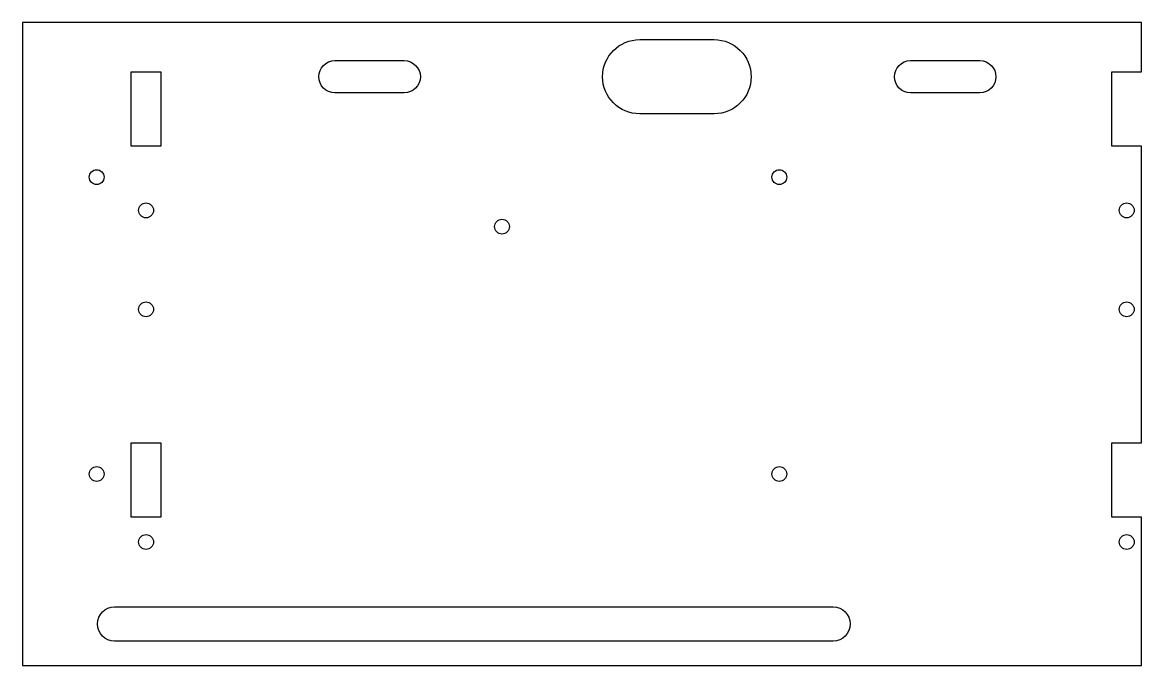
# Model space of a CAD drawing. Header units: millimetres. Extents: x -128 to 98, y -59 to 71.
import ezdxf

# ---------------------------------------------------------------- set-up
doc = ezdxf.new("R2010")
doc.units = ezdxf.units.MM

msp = doc.modelspace()

# ---------------------------------------------------------------- linework, layer by layer
for points in [[(98.22, 45.98), (92.22, 45.98), (92.22, 60.98), (98.22, 60.98), (98.22, 70.98), (-127.75, 70.98), (-127.75, -59.02), (98.22, -59.02), (98.22, -29.02), (92.22, -29.02), (92.22, -14.02), (98.22, -14.02)], [(-99.78, 60.98), (-99.78, 45.98), (-105.78, 45.98), (-105.78, 60.98)], [(-99.78, -14.02), (-99.78, -29.02), (-105.78, -29.02), (-105.78, -14.02)]]:
    msp.add_lwpolyline(points, close=True)
for points in [[(11.89, 52.5), (-3.11, 52.5, -1), (-3.11, 67.5), (11.89, 67.5, -1)], [(-50.65, 56.75), (-64.65, 56.75, -1), (-64.65, 63.25), (-50.65, 63.25, -1)], [(65.57, 56.75), (51.57, 56.75, -1), (51.57, 63.25), (65.57, 63.25, -1)], [(35.93, -54.05), (-109.14, -54.05, -1), (-109.14, -47.13), (35.93, -47.13, -1)]]:
    msp.add_lwpolyline(points, format="xyb", close=True)
for centre in [(-112.75, 39.7), (25.08, 39.7), (-102.78, 32.98), (95.22, 32.98), (-30.92, 29.7), (-102.78, 12.98), (95.22, 12.98), (-112.75, -20.3), (25.08, -20.3), (-102.78, -34.02), (95.22, -34.02)]:
    msp.add_circle(centre, 1.5)

doc.saveas('drawing.dxf')
